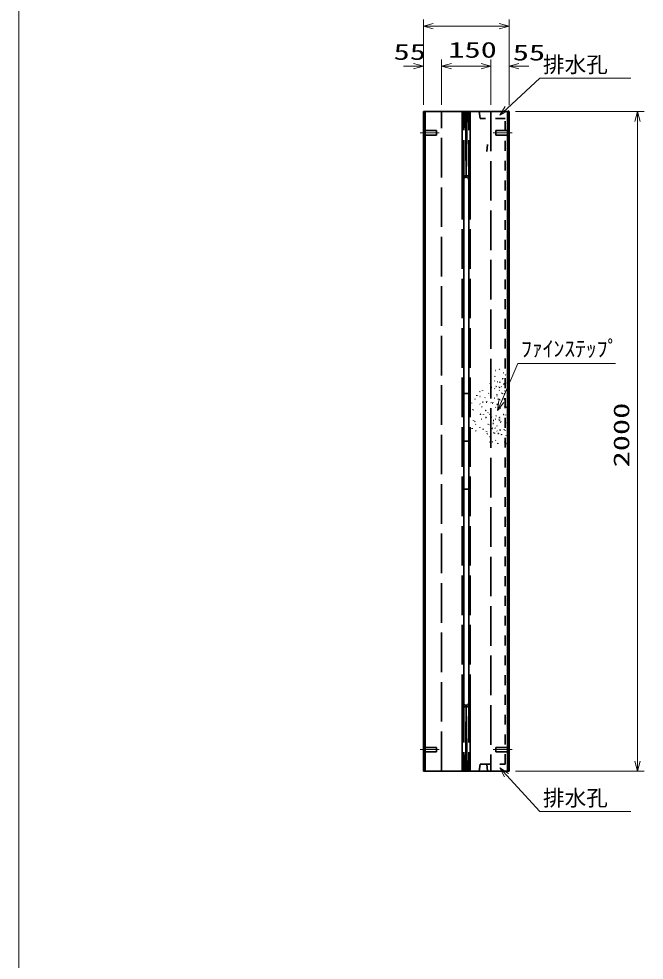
# Model space of a CAD drawing. Units: millimetres on the paper. Extents: x 15 to 1219, y 8 to 859.
# Drawn here: x 15 to 109.9, y 367.4 to 510.1 of the extents above; entities that cross this region are included whole.
import ezdxf
from ezdxf.enums import TextEntityAlignment as Align

# ---------------------------------------------------------------- set-up
doc = ezdxf.new("R2010")
doc.units = ezdxf.units.MM
for name, pattern in [('DASHED', [7.5, 6, -1.5]), ('USER1', [18.5, 12, -1.5, 3.5, -1.5]), ('USER2', [3, 1.5, -1.5])]:
    doc.linetypes.add(name, pattern=pattern)
for name, color, linetype, lineweight in [('D-BMK（構造物基準線）', 2, 'USER1', 18), ('D-STR-DIM（寸法）', 7, 'Continuous', 13), ('D-STR-HTXT（WS-旗）', 7, 'Continuous', 13), ('D-STR-HTXT（旗上げ）', 7, 'Continuous', 13), ('D-STR（構造物WS）', 1, 'Continuous', 35), ('D-STR（構造物）', 1, 'Continuous', 35)]:
    doc.layers.add(name, color=color, linetype=linetype, lineweight=lineweight)
doc.styles.add('ＭＳ ゴシック', font='')
doc.styles.get('ＭＳ ゴシック').set_extended_font_data('MS Gothic')

# ---------------------------------------------------------------- blocks, each defined once
blk = doc.blocks.new('_Open30')
at = {"color": 7, "linetype": 'Continuous', "lineweight": 13}
for p, q in [((-1, 0.2679), (0, 0)), ((0, 0), (-1, -0.2679)), ((0, 0), (-1, 0))]:
    blk.add_line(p, q, dxfattribs=at)

msp = doc.modelspace()

# ---------------------------------------------------------------- linework, layer by layer
at = {"layer": 'D-BMK（構造物基準線）'}
for p, q in [((75.919, 492.838), (78.769, 492.838)), ((89.843, 492.838), (86.994, 492.838)), ((75.919, 399.338), (78.769, 399.338)), ((89.843, 399.338), (86.994, 399.338))]:
    msp.add_line(p, q, dxfattribs=at)
at = {"layer": 'D-STR-DIM（寸法）', "color": 2}
msp.add_line((15, 858.638), (15, 15.023), dxfattribs=at)
at = {"layer": 'D-STR-DIM（寸法）'}
for p, q in [((76.381, 503.984), (76.381, 510.034)), ((89.381, 503.984), (89.381, 510.034)), ((77.881, 509.034), (87.881, 509.034)), ((76.381, 497.088), (76.381, 503.984)), ((79.131, 497.139), (79.131, 503.984)), ((79.131, 497.088), (79.131, 503.984)), ((86.631, 497.088), (86.631, 503.984)), ((86.631, 497.124), (86.631, 503.984)), ((89.381, 497.057), (89.381, 503.984)), ((74.881, 502.984), (73.381, 502.984)), ((80.631, 502.984), (82.131, 502.984)), ((80.631, 502.984), (85.131, 502.984)), ((85.131, 502.984), (83.631, 502.984)), ((90.881, 502.984), (92.381, 502.984)), ((90.381, 496.088), (109.885, 496.088)), ((108.885, 397.588), (108.885, 494.588)), ((90.381, 396.088), (109.885, 396.088))]:
    msp.add_line(p, q, dxfattribs=at)
at = {"layer": 'D-STR-HTXT（WS-旗）'}
for points in [[(107.836, 501.134), (94.047, 501.134), (89.089, 496.545)], [(107.836, 389.939), (94.047, 389.939), (89, 395.471)]]:
    msp.add_lwpolyline(points, dxfattribs=at)
at = {"layer": 'D-STR-HTXT（旗上げ）'}
msp.add_lwpolyline([(105.554, 457.875), (90.724, 457.875), (88.225, 452.125)], dxfattribs=at)
msp.add_lwpolyline([(105.554, 457.875), (90.724, 457.875), (88.225, 452.125)], dxfattribs=at)
at = {"layer": 'D-STR（構造物WS）', "linetype": 'USER2'}
for p, q in [((84.998, 495.038), (84.86, 496.088)), ((88.806, 495.038), (84.998, 495.038)), ((88.806, 397.138), (88.806, 495.038)), ((86.131, 491.088), (86.002, 490.038)), ((84.86, 396.088), (84.998, 397.138)), ((84.998, 397.138), (88.806, 397.138)), ((86.131, 396.088), (86.002, 397.138))]:
    msp.add_line(p, q, dxfattribs=at)
at = {"layer": 'D-STR（構造物）'}
for p, q in [((76.381, 396.088), (76.381, 496.088)), ((76.381, 496.088), (89.381, 496.088)), ((76.631, 496.088), (76.631, 396.088)), ((82.256, 485.739), (82.256, 496.088)), ((82.256, 485.739), (82.256, 496.088)), ((82.756, 496.088), (82.881, 486.114)), ((83.006, 496.088), (82.881, 486.114)), ((83.506, 485.739), (83.506, 496.088)), ((89.131, 496.088), (89.131, 396.088)), ((89.381, 496.088), (89.381, 396.088)), ((82.506, 485.739), (82.506, 406.436)), ((83.256, 485.739), (83.256, 406.436)), ((87.264, 456.819), (87.336, 456.8)), ((87.264, 456.819), (87.336, 456.8)), ((87.889, 456.994), (87.947, 457.043)), ((87.889, 456.994), (87.947, 457.043)), ((87.947, 457.043), (87.995, 456.985)), ((87.947, 457.043), (87.995, 456.985)), ((87.15, 455.965), (87.203, 455.912)), ((87.15, 455.965), (87.203, 455.912)), ((87.203, 455.912), (87.256, 455.965)), ((87.203, 455.912), (87.256, 455.965)), ((88.448, 455.556), (88.376, 455.537)), ((88.448, 455.556), (88.376, 455.537)), ((88.429, 455.628), (88.448, 455.556)), ((88.429, 455.628), (88.448, 455.556)), ((88.465, 456.488), (88.54, 456.488)), ((88.465, 456.488), (88.54, 456.488)), ((88.812, 456.104), (88.865, 456.157)), ((88.812, 456.104), (88.865, 456.157)), ((88.865, 456.157), (88.918, 456.104)), ((88.865, 456.157), (88.918, 456.104)), ((86.495, 454.828), (86.489, 454.903)), ((86.495, 454.828), (86.489, 454.903)), ((86.784, 454.23), (86.713, 454.256)), ((86.784, 454.23), (86.713, 454.256)), ((87.243, 455.242), (87.178, 455.205)), ((87.243, 455.242), (87.178, 455.205)), ((87.196, 454.115), (87.228, 454.047)), ((87.196, 454.115), (87.228, 454.047)), ((87.413, 454.419), (87.352, 454.376)), ((87.413, 454.419), (87.352, 454.376)), ((87.413, 454.419), (87.456, 454.358)), ((87.413, 454.419), (87.456, 454.358)), ((87.63, 455.092), (87.556, 455.105)), ((87.63, 455.092), (87.556, 455.105)), ((87.847, 454.243), (87.908, 454.286)), ((87.847, 454.243), (87.908, 454.286)), ((87.908, 454.286), (87.951, 454.224)), ((87.908, 454.286), (87.951, 454.224)), ((87.969, 455.021), (87.994, 455.091)), ((87.969, 455.021), (87.994, 455.091)), ((88.177, 454.345), (88.245, 454.377)), ((88.177, 454.345), (88.245, 454.377)), ((88.565, 454.719), (88.579, 454.793)), ((88.565, 454.719), (88.579, 454.793)), ((88.579, 454.793), (88.652, 454.779)), ((88.579, 454.793), (88.652, 454.779)), ((88.76, 454.919), (88.822, 454.962)), ((88.76, 454.919), (88.822, 454.962)), ((88.822, 454.962), (88.865, 454.9)), ((88.822, 454.962), (88.865, 454.9)), ((83.506, 453.346), (82.256, 453.346)), ((83.506, 453.346), (82.256, 453.346)), ((84.168, 452.484), (84.243, 452.491)), ((84.168, 452.484), (84.243, 452.491)), ((84.478, 452.991), (84.497, 453.064)), ((84.478, 452.991), (84.497, 453.064)), ((84.95, 453.574), (84.897, 453.627)), ((84.95, 453.574), (84.897, 453.627)), ((84.926, 452.867), (84.99, 452.904)), ((84.926, 452.867), (84.99, 452.904)), ((84.95, 453.574), (85.003, 453.627)), ((84.95, 453.574), (85.003, 453.627)), ((85.366, 453.751), (85.329, 453.816)), ((85.366, 453.751), (85.329, 453.816)), ((85.742, 452.754), (85.716, 452.683)), ((85.742, 452.754), (85.716, 452.683)), ((86.331, 453.371), (86.274, 453.323)), ((86.331, 453.371), (86.274, 453.323)), ((86.516, 453.035), (86.578, 452.992)), ((86.516, 453.035), (86.578, 452.992)), ((86.578, 452.992), (86.535, 452.931)), ((86.578, 452.992), (86.535, 452.931)), ((87.159, 452.635), (87.234, 452.628)), ((87.159, 452.635), (87.234, 452.628)), ((87.524, 453.006), (87.599, 453.006)), ((87.524, 453.006), (87.599, 453.006)), ((87.543, 453.176), (87.53, 453.25)), ((87.543, 453.176), (87.53, 453.25)), ((87.767, 452.484), (87.695, 452.465)), ((87.767, 452.484), (87.695, 452.465)), ((87.955, 453.815), (87.881, 453.822)), ((87.955, 453.815), (87.881, 453.822)), ((87.93, 452.447), (87.991, 452.404)), ((87.93, 452.447), (87.991, 452.404)), ((88.299, 453.399), (88.251, 453.456)), ((88.299, 453.399), (88.251, 453.456)), ((88.41, 453.341), (88.349, 453.298)), ((88.41, 453.341), (88.349, 453.298)), ((88.453, 453.28), (88.41, 453.341)), ((88.453, 453.28), (88.41, 453.341)), ((88.611, 452.491), (88.685, 452.505)), ((88.611, 452.491), (88.685, 452.505)), ((88.702, 453.289), (88.628, 453.302)), ((88.702, 453.289), (88.628, 453.302)), ((88.685, 452.505), (88.698, 452.431)), ((88.685, 452.505), (88.698, 452.431)), ((88.689, 453.215), (88.702, 453.289)), ((88.689, 453.215), (88.702, 453.289)), ((88.693, 453.667), (88.73, 453.732)), ((88.693, 453.667), (88.73, 453.732)), ((88.73, 453.732), (88.795, 453.695)), ((88.73, 453.732), (88.795, 453.695)), ((83.69, 451.869), (83.696, 451.944)), ((83.69, 451.869), (83.696, 451.944)), ((84.944, 451.777), (84.976, 451.709)), ((84.944, 451.777), (84.976, 451.709)), ((85.219, 451.28), (85.276, 451.328)), ((85.219, 451.28), (85.276, 451.328)), ((85.276, 451.328), (85.324, 451.27)), ((85.276, 451.328), (85.324, 451.27)), ((85.433, 452.017), (85.359, 452.024)), ((85.433, 452.017), (85.359, 452.024)), ((85.993, 452.039), (85.925, 452.008)), ((85.993, 452.039), (85.925, 452.008)), ((85.993, 452.039), (85.961, 452.107)), ((85.993, 452.039), (85.961, 452.107)), ((86.681, 451.934), (86.632, 451.991)), ((86.681, 451.934), (86.632, 451.991)), ((86.933, 451.895), (86.868, 451.857)), ((86.933, 451.895), (86.868, 451.857)), ((86.895, 451.96), (86.933, 451.895)), ((86.895, 451.96), (86.933, 451.895)), ((87.373, 451.287), (87.336, 451.222)), ((87.373, 451.287), (87.336, 451.222)), ((87.537, 451.668), (87.609, 451.688)), ((87.537, 451.668), (87.609, 451.688)), ((87.609, 451.688), (87.59, 451.76)), ((87.609, 451.688), (87.59, 451.76)), ((87.991, 452.404), (87.948, 452.343)), ((87.991, 452.404), (87.948, 452.343)), ((88.051, 451.121), (87.989, 451.078)), ((88.051, 451.121), (87.989, 451.078)), ((88.051, 451.121), (88.094, 451.06)), ((88.051, 451.121), (88.094, 451.06)), ((88.741, 451.436), (88.667, 451.423)), ((88.741, 451.436), (88.667, 451.423)), ((88.754, 451.363), (88.741, 451.436)), ((88.754, 451.363), (88.741, 451.436)), ((88.983, 451.266), (88.921, 451.309)), ((88.983, 451.266), (88.921, 451.309)), ((88.94, 451.204), (88.983, 451.266)), ((88.94, 451.204), (88.983, 451.266)), ((83.908, 450.833), (83.94, 450.901)), ((83.908, 450.833), (83.94, 450.901)), ((85.046, 450.228), (85.046, 450.153)), ((85.121, 450.228), (85.046, 450.228)), ((85.046, 450.228), (85.046, 450.153)), ((85.121, 450.228), (85.046, 450.228)), ((85.514, 450.101), (85.494, 450.174)), ((85.514, 450.101), (85.494, 450.174)), ((85.794, 450.774), (85.869, 450.774)), ((85.794, 450.774), (85.869, 450.774)), ((85.896, 449.709), (85.828, 449.677)), ((85.896, 449.709), (85.828, 449.677)), ((85.869, 450.774), (85.869, 450.699)), ((85.869, 450.774), (85.869, 450.699)), ((85.928, 449.641), (85.896, 449.709)), ((85.928, 449.641), (85.896, 449.709)), ((86.195, 450.442), (86.142, 450.389)), ((86.195, 450.442), (86.142, 450.389)), ((86.474, 450.207), (86.416, 450.158)), ((86.474, 450.207), (86.416, 450.158)), ((86.474, 450.207), (86.522, 450.149)), ((86.474, 450.207), (86.522, 450.149)), ((86.659, 449.871), (86.72, 449.828)), ((86.659, 449.871), (86.72, 449.828)), ((86.72, 449.828), (86.677, 449.766)), ((86.72, 449.828), (86.677, 449.766)), ((87.364, 449.878), (87.421, 449.926)), ((87.364, 449.878), (87.421, 449.926)), ((87.421, 449.926), (87.373, 449.984)), ((87.421, 449.926), (87.373, 449.984)), ((87.796, 450.931), (87.783, 450.857)), ((87.796, 450.931), (87.783, 450.857)), ((87.93, 449.693), (87.858, 449.712)), ((87.93, 449.693), (87.858, 449.712)), ((87.911, 449.621), (87.93, 449.693)), ((87.911, 449.621), (87.93, 449.693)), ((88.491, 450.134), (88.553, 450.177)), ((88.491, 450.134), (88.553, 450.177)), ((88.553, 450.177), (88.596, 450.115)), ((88.553, 450.177), (88.596, 450.115)), ((88.844, 450.124), (88.831, 450.05)), ((88.844, 450.124), (88.831, 450.05)), ((84.001, 449.17), (83.981, 449.242)), ((84.001, 449.17), (83.981, 449.242)), ((84.185, 449.082), (84.12, 449.044)), ((84.185, 449.082), (84.12, 449.044)), ((84.185, 449.082), (84.222, 449.017)), ((84.185, 449.082), (84.222, 449.017)), ((84.309, 448.613), (84.362, 448.666)), ((84.309, 448.613), (84.362, 448.666)), ((84.925, 448.121), (84.945, 448.194)), ((84.925, 448.121), (84.945, 448.194)), ((85.182, 449.458), (85.252, 449.432)), ((85.182, 449.458), (85.252, 449.432)), ((86.227, 448.692), (86.159, 448.66)), ((86.227, 448.692), (86.159, 448.66)), ((86.259, 448.624), (86.227, 448.692)), ((86.259, 448.624), (86.227, 448.692)), ((86.505, 448.589), (86.479, 448.519)), ((86.505, 448.589), (86.479, 448.519)), ((86.999, 448.792), (86.927, 448.773)), ((86.999, 448.792), (86.927, 448.773)), ((87.054, 449.241), (86.979, 449.241)), ((87.054, 449.241), (86.979, 449.241)), ((86.98, 448.864), (86.999, 448.792)), ((86.98, 448.864), (86.999, 448.792)), ((87.376, 449.464), (87.302, 449.47)), ((87.376, 449.464), (87.302, 449.47)), ((87.524, 448.417), (87.599, 448.417)), ((87.524, 448.417), (87.599, 448.417)), ((87.91, 449.32), (87.838, 449.3)), ((87.91, 449.32), (87.838, 449.3)), ((87.929, 449.247), (87.91, 449.32)), ((87.929, 449.247), (87.91, 449.32)), ((88.096, 448.962), (88.154, 449.01)), ((88.096, 448.962), (88.154, 449.01)), ((88.154, 449.01), (88.106, 449.067)), ((88.154, 449.01), (88.106, 449.067)), ((88.85, 448.928), (88.843, 448.853)), ((88.85, 448.928), (88.843, 448.853)), ((83.766, 448.059), (83.798, 447.991)), ((83.766, 448.059), (83.798, 447.991)), ((84.289, 447.634), (84.346, 447.683)), ((84.289, 447.634), (84.346, 447.683)), ((84.346, 447.683), (84.394, 447.625)), ((84.346, 447.683), (84.394, 447.625)), ((85.445, 447.959), (85.452, 447.884)), ((85.445, 447.959), (85.452, 447.884)), ((85.971, 447.587), (85.971, 447.512)), ((85.971, 447.587), (85.971, 447.512)), ((86.087, 447.294), (86.034, 447.241)), ((86.087, 447.294), (86.034, 447.241)), ((86.516, 446.763), (86.441, 446.763)), ((86.516, 446.763), (86.441, 446.763)), ((86.516, 446.838), (86.516, 446.763)), ((86.516, 446.838), (86.516, 446.763)), ((86.847, 448.039), (86.774, 448.059)), ((86.847, 448.039), (86.774, 448.059)), ((86.828, 447.967), (86.847, 448.039)), ((86.828, 447.967), (86.847, 448.039)), ((87.07, 447.356), (87.013, 447.308)), ((87.07, 447.356), (87.013, 447.308)), ((87.07, 447.356), (87.022, 447.414)), ((87.07, 447.356), (87.022, 447.414)), ((87.16, 447.282), (87.16, 447.357)), ((87.16, 447.282), (87.16, 447.357)), ((87.268, 448.091), (87.215, 448.144)), ((87.268, 448.091), (87.215, 448.144)), ((87.215, 448.038), (87.268, 448.091)), ((87.215, 448.038), (87.268, 448.091)), ((87.584, 447.638), (87.516, 447.67)), ((87.584, 447.638), (87.516, 447.67)), ((87.692, 447.281), (87.766, 447.274)), ((87.692, 447.281), (87.766, 447.274)), ((87.766, 447.274), (87.76, 447.199)), ((87.766, 447.274), (87.76, 447.199)), ((88.036, 447.809), (87.964, 447.828)), ((88.036, 447.809), (87.964, 447.828)), ((88.036, 447.809), (88.017, 447.737)), ((88.036, 447.809), (88.017, 447.737)), ((88.26, 447.126), (88.202, 447.078)), ((88.26, 447.126), (88.202, 447.078)), ((88.212, 447.183), (88.26, 447.126)), ((88.212, 447.183), (88.26, 447.126)), ((88.621, 447.807), (88.627, 447.881)), ((88.621, 447.807), (88.627, 447.881)), ((88.817, 447.654), (88.769, 447.711)), ((88.817, 447.654), (88.769, 447.711)), ((88.949, 446.969), (88.956, 447.044)), ((88.949, 446.969), (88.956, 447.044)), ((82.506, 446.088), (83.256, 446.088)), ((82.506, 446.088), (83.256, 446.088)), ((86.501, 445.984), (86.469, 445.916)), ((86.501, 445.984), (86.469, 445.916)), ((86.866, 446.001), (86.812, 446.054)), ((86.866, 446.001), (86.812, 446.054)), ((86.812, 445.948), (86.866, 446.001)), ((86.812, 445.948), (86.866, 446.001)), ((87.321, 446.26), (87.374, 446.207)), ((87.321, 446.26), (87.374, 446.207)), ((87.622, 445.786), (87.69, 445.754)), ((87.622, 445.786), (87.69, 445.754)), ((87.69, 445.754), (87.658, 445.686)), ((87.69, 445.754), (87.658, 445.686)), ((88.727, 445.923), (88.733, 445.997)), ((88.727, 445.923), (88.733, 445.997)), ((88.866, 445.722), (88.923, 445.77)), ((88.866, 445.722), (88.923, 445.77)), ((88.923, 445.77), (88.875, 445.827)), ((88.923, 445.77), (88.875, 445.827)), ((82.256, 438.829), (83.506, 438.829)), ((82.256, 438.829), (83.506, 438.829)), ((82.256, 406.436), (82.256, 396.088)), ((82.756, 396.088), (82.881, 406.061)), ((82.756, 396.088), (82.881, 406.061)), ((83.006, 396.088), (82.881, 406.061)), ((83.006, 396.088), (82.881, 406.061)), ((83.506, 406.436), (83.506, 396.088)), ((89.381, 396.088), (76.381, 396.088))]:
    msp.add_line(p, q, dxfattribs=at)
at = {"layer": 'D-STR（構造物）', "linetype": 'DASHED'}
for p, q in [((79.131, 396.088), (79.131, 496.088)), ((82.506, 485.739), (82.506, 496.088)), ((83.256, 485.739), (83.256, 496.088)), ((86.631, 496.088), (86.631, 396.088)), ((76.381, 493.188), (78.381, 493.188)), ((76.381, 492.488), (78.381, 492.488)), ((78.381, 492.488), (78.381, 493.188)), ((87.381, 492.488), (87.381, 493.188)), ((89.381, 493.188), (87.381, 493.188)), ((89.381, 492.488), (87.381, 492.488)), ((82.256, 485.739), (82.256, 406.436)), ((83.506, 485.739), (83.506, 406.436)), ((82.506, 406.436), (82.506, 396.088)), ((83.256, 406.436), (83.256, 396.088)), ((76.381, 399.688), (78.381, 399.688)), ((78.381, 399.688), (78.381, 398.988)), ((89.381, 399.688), (87.381, 399.688)), ((87.381, 399.688), (87.381, 398.988)), ((76.381, 398.988), (78.381, 398.988)), ((89.381, 398.988), (87.381, 398.988))]:
    msp.add_line(p, q, dxfattribs=at)
for centre, start, end in [((82.881, 485.739), 0, 180), ((82.881, 406.436), 180, 0)]:
    msp.add_arc(centre, 0.625, start, end, dxfattribs=at)
at = {"layer": 'D-STR（構造物）'}
for centre, start, end in [((82.881, 485.739), 0, 180), ((82.881, 406.436), 180, 0)]:
    msp.add_arc(centre, 0.375, start, end, dxfattribs=at)

# ---------------------------------------------------------------- block references
at = {"layer": 'D-STR-DIM（寸法）', "xscale": 1.5, "yscale": 1.5}
for p, rotation in [((76.381, 509.034), 180), ((79.131, 502.984), 180), ((79.131, 502.984), 180), ((89.381, 502.984), 180), ((108.885, 496.088), 90), ((108.885, 396.088), 270)]:
    msp.add_blockref('_Open30', p, dxfattribs=dict(at, rotation=rotation))
for p in [(89.381, 509.034), (76.381, 502.984), (86.631, 502.984), (86.631, 502.984)]:
    msp.add_blockref('_Open30', p, dxfattribs=at)
at = {"layer": 'D-STR-HTXT（WS-旗）', "xscale": 1.5, "yscale": 1.5}
for p, rotation in [((87.989, 495.526), 222.78711), ((87.989, 396.58), 132.37661)]:
    msp.add_blockref('_Open30', p, dxfattribs=dict(at, rotation=rotation))
at = {"layer": 'D-STR-HTXT（旗上げ）', "xscale": 1.5, "yscale": 1.5, "rotation": 246.50838}
msp.add_blockref('_Open30', (87.627, 450.749), dxfattribs=at)
msp.add_blockref('_Open30', (87.627, 450.749), dxfattribs=at)

# ---------------------------------------------------------------- texts
at = {"layer": 'D-STR-DIM（寸法）', "style": 'ＭＳ ゴシック', "width": 1.5}
for s, p in [('55', (71.862, 503.203)), ('150', (80.173, 503.522)), ('55', (89.946, 503.108))]:
    msp.add_text(s, height=2.405, dxfattribs=at).set_placement(p, align=Align.BOTTOM_LEFT)
msp.add_text('2000', height=2.405, rotation=90, dxfattribs=at).set_placement((108.348, 442.129), align=Align.BOTTOM_LEFT)
at = {"layer": 'D-STR-HTXT（WS-旗）', "style": 'ＭＳ ゴシック'}
for p in [(94.528, 501.286), (94.528, 390.091)]:
    msp.add_text('排水孔', height=2.405, dxfattribs=at).set_placement(p, align=Align.BOTTOM_LEFT)
at = {"layer": 'D-STR-HTXT（旗上げ）', "style": 'ＭＳ ゴシック'}
msp.add_text('ﾌｧｲﾝｽﾃｯﾌﾟ', height=2.405, dxfattribs=at).set_placement((91.204, 458.2), align=Align.BOTTOM_LEFT)
msp.add_text('ﾌｧｲﾝｽﾃｯﾌﾟ', height=2.405, dxfattribs=at).set_placement((91.204, 458.2), align=Align.BOTTOM_LEFT)

doc.saveas('drawing.dxf')
